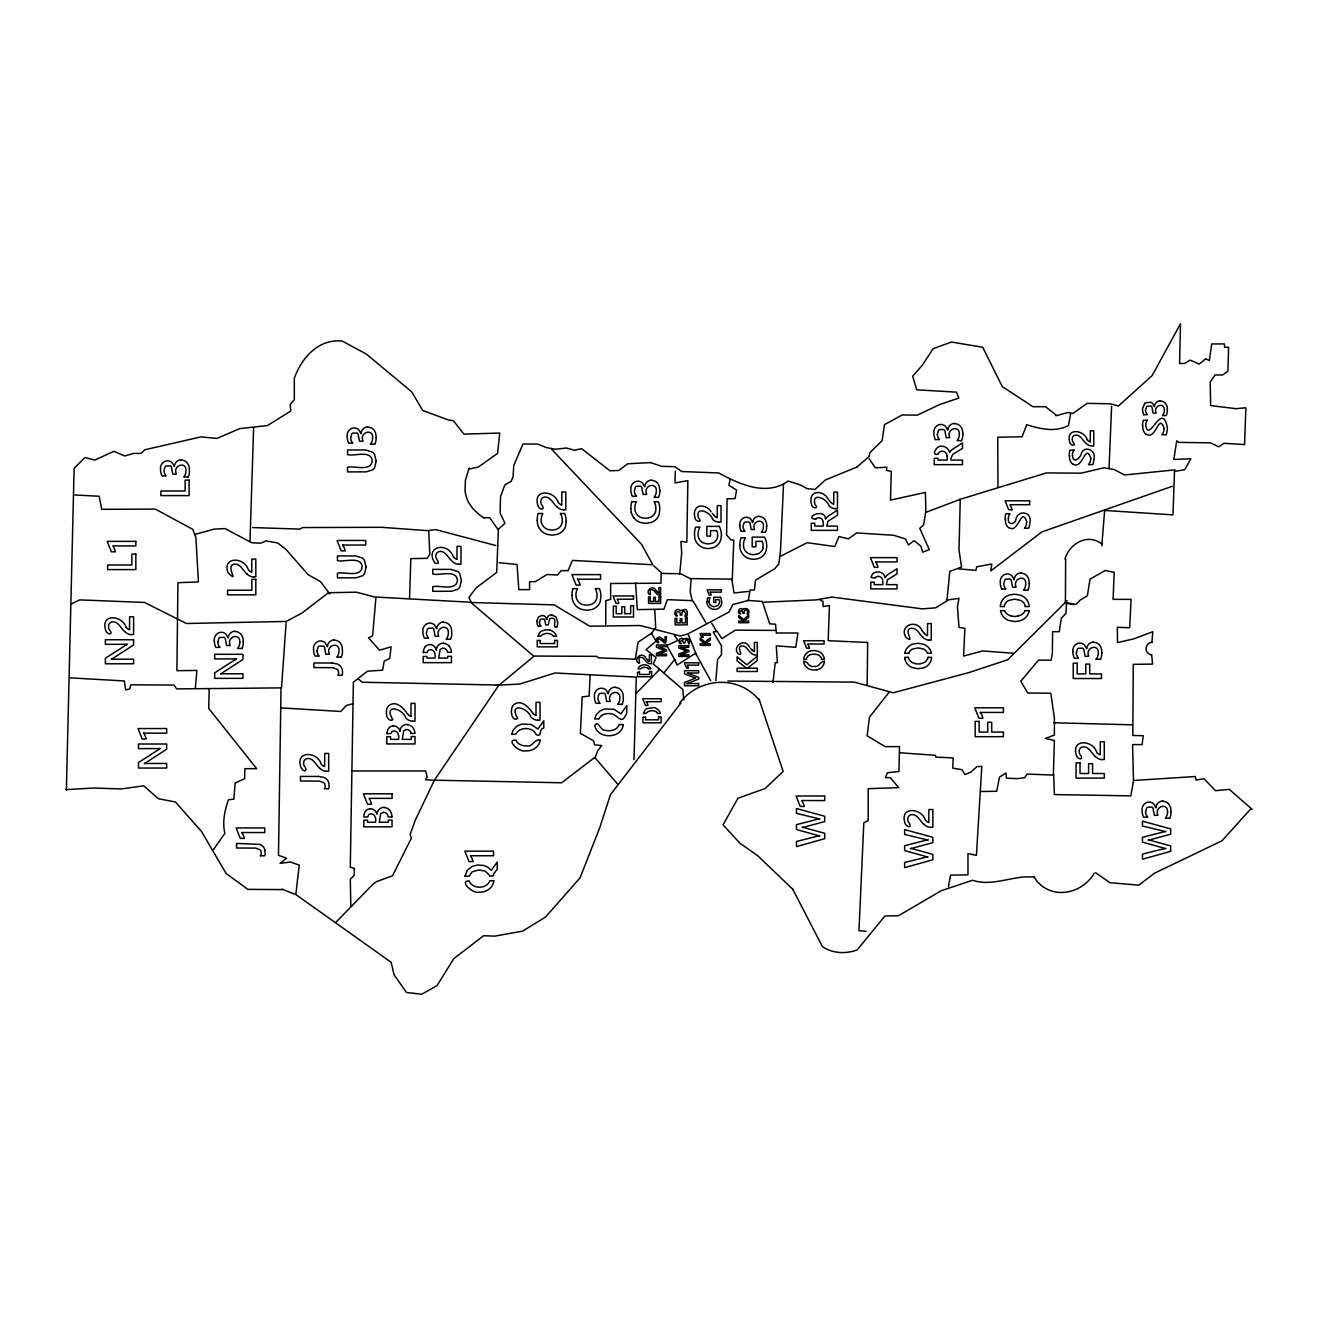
<?xml version="1.0" encoding="UTF-8"?>
<svg xmlns="http://www.w3.org/2000/svg" width="1318" height="1318" viewBox="0 0 1318 1318"><rect width="100%" height="100%" fill="white"/><g stroke="black" fill="none" stroke-linecap="round" stroke-linejoin="round"><path stroke-width="1.5" d="M1065.636 558.997L1065.405 602.458L1076.048 604.451L1080.266 600.019L1087.366 595.802L1090.019 579.179L1105.094 570.529L1114.188 572.309L1113.084 599.361L1131.042 599.361L1129.707 627.73L1117.302 627.302L1117.516 642.591L1133.925 638.818L1152.772 631.734L1151.883 642.591M867.162 685.311L867.672 642.476L828.165 640.68L829.45 605.539L823.042 606.56L823.042 601.436L819.961 599.888M71.732 603.743L79.69 599.888L144.585 602.458L186.398 623.496L286.171 621.437L302.069 612.969L328.495 592.705L356.453 592.194L375.943 597.334L372.615 635.803L368.513 637.863L379.535 650.169L391.084 646.825L389.798 658.374L384.164 661.191L382.615 670.17L367.491 671.208L353.372 682.23L350.291 867.178L354.41 868.447L354.147 875.383L350.291 879.221L350.819 905.911M214.274 640.63C213.565 635.161 219.463 630.136 224.587 633.151A6.013 6.013 0 0 1 225.971 634.139L228.195 637.994A7.051 7.051 0 0 1 234.884 631.174M313.503 649.313C312.778 643.843 318.692 638.818 323.816 641.833A6.013 6.013 0 0 1 325.2 642.822L327.424 646.677A7.051 7.051 0 0 1 334.113 639.856M739.777 524.992C739.184 520.165 744.126 515.503 748.871 517.826A5.634 5.634 0 0 1 750.634 518.979L752.71 522.554A6.541 6.541 0 0 1 758.921 516.211M1072.819 651.454C1072.094 645.985 1077.992 640.96 1083.116 643.975A6.013 6.013 0 0 1 1084.516 644.963L1086.74 648.818A7.051 7.051 0 0 1 1093.429 641.998M566.246 521.467L565.504 526.376A12.126 12.126 0 0 1 562.391 531.335A12.834 12.834 0 0 1 557.267 534.334L553.016 535.026A20.66 20.66 0 0 1 550.594 534.976L546.838 534.235A13.691 13.691 0 0 1 541.336 530.874A14.811 14.811 0 0 1 540.364 529.787A13.888 13.888 0 0 1 537.579 524.086L537.184 520.313M675.294 471.383L675.03 482.932L687.864 480.625L686.826 542.176L680.928 541.401L681.703 552.95L679.66 574.236M66.378 790.157L74.121 468.351L84.945 457.511L94.748 460.097L113.826 451.333L124.65 455.962L133.942 453.392L141.158 453.392L144.766 449.784L200.979 436.884L216.976 438.433L239.662 428.63L267.521 425.549L290.718 411.101L290.207 404.395L294.326 399.749L294.326 378.101M661.191 573.478L660.928 583.215L610.646 583.479L610.646 599.377L605.786 600.662L605.786 624.518M209.216 689.149L208.705 708.392L256.68 768.674L244.868 768.674L244.621 778.674L235.131 783.04L233.846 799.202L228.459 799.713C224.735 810.356 222.165 822.168 224.867 833.306L213.582 849.467M217.832 642.064L218.887 638.225A3.213 3.213 0 0 1 219.826 637.451L224.044 637.368A3.559 3.559 0 0 1 225.164 638.192L226.614 645.523L230.172 645.523C226.218 636.495 240.469 632.343 239.777 642.261M317.061 650.73L318.116 646.907A3.213 3.213 0 0 1 319.055 646.133L323.272 646.034A3.559 3.559 0 0 1 324.393 646.874L325.843 654.206L329.385 654.206C325.447 645.177 339.698 641.026 339.006 650.944A9.803 9.803 0 0 1 336.798 657.138L341.065 657.138M350.687 437.708L351.741 433.886A3.213 3.213 0 0 1 352.68 433.095L356.898 433.012A3.559 3.559 0 0 1 358.035 433.853L359.468 441.184L363.027 441.184C359.073 432.139 373.323 427.988 372.648 437.922A9.803 9.803 0 0 1 370.44 444.1M539.49 622.426L540.248 619.691A2.306 2.306 0 0 1 540.924 619.13L543.939 619.065A2.537 2.537 0 0 1 544.729 619.674L545.767 624.897L548.304 624.897L549.655 618.916A2.702 2.702 0 0 1 550.594 618.356C559.079 616.412 551.336 629.345 556.641 626.989M633.991 759.695L636.297 677.106L554.993 673.004L519.852 684.026L496.243 685.311M937.395 434.215L938.449 430.393A3.213 3.213 0 0 1 939.388 429.619L943.606 429.52A3.559 3.559 0 0 1 944.742 430.36L946.176 437.691L949.734 437.691C945.78 428.663 960.031 424.511 959.356 434.429M1076.361 652.888L1077.416 649.049A3.213 3.213 0 0 1 1078.355 648.275L1082.572 648.192A3.559 3.559 0 0 1 1083.693 649.016L1085.142 656.348L1088.701 656.348C1084.747 647.319 1098.998 643.168 1098.322 653.085A9.803 9.803 0 0 1 1096.098 659.28M1145.573 410.112L1146.479 406.834A2.768 2.768 0 0 1 1147.286 406.175L1150.894 406.092A3.048 3.048 0 0 1 1151.866 406.801L1153.102 413.094L1156.15 413.094C1152.756 405.351 1164.98 401.792 1164.387 410.293A8.402 8.402 0 0 1 1162.492 415.598L1166.15 415.598A11.846 11.846 0 0 0 1167.287 409.437M1145.589 811.839L1146.644 808.016A3.213 3.213 0 0 1 1147.583 807.242L1151.8 807.143A3.559 3.559 0 0 1 1152.92 807.983L1154.37 815.315L1157.929 815.315C1153.975 806.286 1168.226 802.135 1167.55 812.053M250.008 540.891L253.6 427.773M409.552 598.603L410.837 558.601L427.246 558.338L429.816 554.235L428.795 531.665M498.385 529.457L496.705 572.407L476.062 587.976L468.961 597.449L471.663 603.199L533.905 656.298L498.731 685.393L434.462 780.108L415.186 820.356L410.112 834.558L411.463 837.951L392.517 875.827L376.618 881.577L372.895 884.279L336.024 922.172M732.231 580.134L733.78 540.133L730.946 539.869L726.597 534.993L727.108 498.83L735.065 498.566L736.597 490.115L728.903 485.238L730.188 479.34M1109.048 468.565L1111.601 406.224M783.535 483.788L780.503 551.105L778.806 563.956L774.753 568.701L755.461 580.2L754.456 590.003L750.057 590.003L748.36 600.481L732.808 604.55L729.085 611.997L687.815 633.974L680.368 636.001L640.12 625.523L589.723 626.198L554.203 604.88L471.333 602.524M536.97 621.075L538.304 617.104L541.747 615.49A6.705 6.705 0 0 1 542.686 615.555L543.955 615.885A4.349 4.349 0 0 1 545.603 617.071L546.904 619.526A5.025 5.025 0 0 1 551.682 614.649M590.135 675.047L589.113 696.085L582.177 696.86L580.381 733.269L593.726 740.963L594.5 744.818L601.667 745.593L597.565 750.98L595.011 758.163M281.541 687.436L286.121 622.887M691.192 578.602L690.171 591.683L692.214 600.662L667.336 599.641L664.008 609.13L637.335 609.641L635.54 582.968M1101.782 545.916L1104.649 510.445L1172.954 514.877L1174.503 471.432L1184.701 469.653L1190.912 458.779L1173.827 459.455L1176.71 440.822L1178.704 442.387L1210.418 442.832L1218.837 446.818L1223.944 443.26L1244.554 444.594L1245.889 407.789L1235.922 408.679L1210.632 405.582L1210.188 382.072L1215.081 374.971L1222.61 374.971L1227.931 371.215L1228.59 347.26L1224.603 347.26L1224.389 343.932L1211.753 343.932L1209.314 360.572L1205.756 358.793L1199.116 364.114L1190.236 360.127L1184.47 363.455L1179.594 363.455L1180.483 323.767L1152.097 375.646L1118.405 406.01L1110.415 403.802L1087.136 403.357L1072.737 413.555L1068.288 412.452L1055.883 415.78M715.822 680.698L717.618 659.395L721.457 654.782L721.457 645.804L713.252 631.948L716.597 631.437L711.72 623.233M195.361 688.128L196.909 670.434L176.909 670.681L177.93 582.704L198.441 581.93L195.888 537.563L192.807 529.358L155.359 509.094L101.75 509.341L99.18 496.26L74.813 494.975M772.991 682.51L775.198 662.707L777.389 662.707L776.286 645.836L795.726 647.303L797.934 633.002L776.286 633.002L775.561 624.205L769.696 623.826L762.364 601.469L747.322 600.365M295.924 893.588L299.252 865.119L290.537 862.038L280.009 863.323L286.681 858.199L278.477 855.366L281.047 687.881L176.645 688.902L174.075 685.047L130.729 684.8L129.708 688.902L125.605 689.924L124.32 680.945L70.2 677.864M1133.414 781.245L1130.844 795.858L1054.4 794.573L1053.642 774.309M948.466 886.668L950.525 875.119L967.972 874.872L967.972 853.57L976.424 855.366L981.811 766.368L976.935 766.615L971.036 772.002L964.891 774.572L962.058 769.696L952.832 768.163L953.095 757.899L935.895 757.125L935.385 755.329L899.996 752.776M1070.562 413.918L1068.519 425.467C1055.29 432.502 1040.182 429.009 1026.706 424.693L1022.093 436.752L997.726 437.263L997.973 486.77M762.825 548.354L763.073 546.542A10.231 10.231 0 0 0 762.101 541.369M1093.479 462.651L1094.072 458.68A10.28 10.28 0 0 0 1094.088 458.186C1095.851 450.723 1085.587 445.27 1081.666 452.585C1080.48 458.367 1073.083 464.546 1072.407 455.385M469.175 467.956L465.402 480.312L465.04 490.757A32.456 32.456 0 0 0 468.944 503.031L473.195 509.061L479.818 515.124A41.517 41.517 0 0 0 484.003 517.842L484.349 518.04M515.915 734.027L511.615 734.357L513.163 730.073L516.854 726.152L521.862 724.06L531.236 724.472L537.892 729.035L543.807 720.765L543.807 727.948C537.76 729.546 543.032 737.388 536.096 734.653A7.694 7.694 0 0 0 535.767 733.764C532.159 726.844 519.803 726.844 516.079 733.632M599.047 718.508C601.469 713.499 608.092 712.939 612.919 714.043C619.526 717.519 622.047 724.752 626.775 712.807L626.775 705.624L620.86 713.895L614.204 709.348L604.83 708.936L599.822 711.012L596.131 714.933L594.649 718.87L598.866 718.953M1064.96 558.997C1069.458 543.329 1088.322 532.637 1102.21 544.367M294.622 377.31C302.234 357.079 318.956 338.561 342.318 341.098L366.388 354.114L411.71 391.841L422.765 410.491L448.565 420.03L453.343 420.689L463.969 434.133L499.736 433.045L497.578 453.425L478.269 467.083L468.944 469.043M680.945 702.906L610.448 794.688L599.805 827.506L580.068 877.837L545.487 917.081L521.977 931.496M888.711 692.741L869.468 717.107L867.162 735.839L885.119 746.614L899.486 746.614L898.958 771.491L887.426 772.776L885.366 777.653L890.243 777.653L898.711 787.653L868.183 788.675L868.183 820.488L863.817 822.794L858.957 930.788L866.14 931.299M664.256 672.477L674.783 659.395L677.09 665.046L695.558 653.25L710.682 680.698M1094.237 873.175C1081.287 895.581 1048.222 900.655 1033.922 876.734M651.125 633.727L655.721 627.846L654.766 609.888M1250.996 808.659L1221.951 840.818L1154.552 873.175L1138.801 885.152L1109.97 882.714L1095.571 872.73M636.05 693.515L659.643 669.412L682.724 689.413L683.762 699.924M1067.086 600.728L1007.677 659.774L968.812 672.608L893.275 692.774L854.394 682.131L727.882 681.044M679.627 703.12C698.968 677.254 738.854 674.569 759.432 700.468M857.343 466.687L869.023 456.621L869.913 452.667L882.121 440.64L884.46 424.66L902.237 414.956L917.328 415.137L939.24 404.725L958.812 398.085L956.473 392.154L916.784 389.815L912.666 376.174L922.353 365.218L933.128 348.693L951.448 342.037L982.701 347.26L1002.273 386.586L1032.983 406.702L1045.553 406.702L1055.982 414.956M744.077 620.86L748.756 617.285L748.756 615.111L743.517 619.378L738.673 615.407L738.673 617.417L743.072 620.811M705.575 643.563L710.27 639.971L710.27 637.797L705.031 642.064L700.188 638.093L700.188 640.103L704.586 643.497M747.85 667.798L757.257 660.615L757.257 656.249L746.779 664.799L737.108 656.858L737.108 660.862L745.889 667.666A4.761 4.761 0 0 0 746.581 668.144L737.108 668.193L737.108 671.488L757.257 671.488L757.257 668.193L747.339 668.144M780.964 556.031L807.143 542.686L834.838 546.542L838.94 536.541L848.43 538.848L856.634 532.95L893.571 535.256L905.384 538.848L908.448 544.993L914.099 540.644L920.771 546.031L922.814 552.176L929.239 549.622L919.75 528.32L923.589 524.992L925.648 512.422L960.262 499.341L958.993 549.87L961.547 567.053L949.751 571.419L946.934 600.926L935.648 607.845L922.303 608.867L832.02 597.07L816.106 599.888L764.045 602.194M1152.327 641.932C1144.65 643.448 1143.563 652.756 1151.438 655.013M857.343 466.869L825.381 479.966L814.952 489.489L807.061 488.599L800.059 484.826L788.197 481.054C766.368 496.688 739.266 484.167 718.705 472.964L681.703 471.531L674.882 466.687L661.768 466.325L650.449 462.552M1172.394 486.26L1041.846 531.912L990.79 570.908L991.828 563.989L976.687 566.806L975.913 570.397L958.466 568.849M959.24 499.604L1046.459 472.915L1081.09 473.178L1103.907 467.791L1114.171 469.587L1124.682 474.974L1174.964 469.851M352.614 703.779L346.189 705.575L340.802 711.473L281.047 707.881M194.603 534.482L214.356 529.095L225.131 528.584L251.54 542.686L260.783 543.197L265.906 540.891L277.703 542.95L285.924 549.359L308.231 574.747L320.538 581.683L329.78 593.99M817.308 819.318L796.484 824.673L796.484 829.5L817.144 835.283A16.706 16.706 0 0 0 819.862 835.859L819.862 835.941A15.108 15.108 0 0 0 817.144 836.32L796.484 841.444L796.484 846.584L824.706 838.693L824.706 833.273L804.936 827.885A13.477 13.477 0 0 0 802.217 827.424L802.217 827.342A13.674 13.674 0 0 0 804.969 826.93L824.706 821.559L824.706 816.254L796.484 808.527L796.484 813.371L817.226 818.379A16.541 16.541 0 0 0 819.829 818.857L819.829 818.906A16.689 16.689 0 0 0 817.308 819.318M680.516 654.848L680.665 654.815A5.947 5.947 0 0 0 681.357 654.618L688.836 651.636L688.836 650.482L681.307 647.5A5.239 5.239 0 0 0 680.731 647.336L688.836 647.303L688.836 645.672L678.754 645.672L678.754 647.912L685.442 650.581M658.044 654.206L658.357 654.14A5.947 5.947 0 0 0 659.049 653.942L666.529 650.96L666.529 649.807L658.984 646.825A5.239 5.239 0 0 0 658.407 646.66L666.529 646.627L666.529 644.996L656.446 644.996L656.446 647.237L663.135 649.906M1018.089 616.116L1015.964 616.412A18.188 18.188 0 0 1 1014.217 616.445L1010.988 615.984M816.913 669.742L814.821 669.989A16.178 16.178 0 0 1 813.074 669.956L810.389 669.478A9.407 9.407 0 0 1 803.634 661.405M521.763 931.266L494.711 936.142L483.624 935.714L453.689 958.763L437.065 985.6L421.76 994.233L406.455 992.47L394.049 974.727L391.166 962.305L296.039 894.691L282.068 889.139M920.755 663.745L919.239 663.926A16.673 16.673 0 0 1 917.097 663.926L915.087 663.646M442.584 648.456L441.201 648.818A3.443 3.443 0 0 0 440.113 649.626L438.713 658.061L447.692 658.061L447.692 656.364L451.464 656.331L451.464 662.657L423.243 662.657L423.243 656.479L426.999 656.463L426.999 658.061L434.94 658.061C436.044 654.387 433.902 648.143 429.091 649.972A2.817 2.817 0 0 0 428.004 650.779L427.23 652.459L423.276 652.492M406.158 729.744L404.758 730.106A3.443 3.443 0 0 0 403.67 730.913L402.27 739.349L411.265 739.349L411.265 736.597L415.022 736.581L415.022 743.945L386.8 743.945L386.8 736.746L390.556 736.729L390.556 739.349L398.514 739.349C399.601 735.691 397.476 729.447 392.698 731.243A2.817 2.817 0 0 0 391.611 732.017L390.82 733.615L386.849 733.632M383.176 812.646L381.775 813.008A3.443 3.443 0 0 0 380.688 813.799L379.287 822.234L388.283 822.234L388.283 820.142L392.039 820.125L392.039 826.831L363.817 826.831L363.817 820.224L367.574 820.208L367.574 822.234L375.515 822.234C376.668 818.527 374.394 812.234 369.6 814.178A2.801 2.801 0 0 0 368.661 814.854L367.722 816.995L363.834 816.995A10.28 10.28 0 0 1 365.91 810.586M946.423 600.151L958.993 598.356L957.445 606.56L958.993 627.335L964.891 628.356L963.606 656.067L982.585 650.944L1013.114 653.25M748.393 591.42L734.027 592.968L731.721 579.113L690.171 578.602L680.681 573.725L662.213 573.478L653.744 565.784M650.631 462.552L627.648 463.804L618.85 470.46L610.036 470.806L581.666 448.73L574.302 450.163L566.229 448.005L555.636 449.257L546.64 447.642L537.497 444.051L522.949 444.051L513.789 465.419L513.064 476.556L511.269 481.235L504.81 485.008L500.494 496.672L500.132 513.196L504.975 523.262L497.973 529.539L489.719 517.694L483.97 517.694M65.9 789.597L93.611 788.049L121.322 788.922L143.728 785.825L158.358 798.692L175.426 802.003L201.374 831.279L226.202 873.62L247.932 889.37L282.744 889.584M658.489 654.206L666.529 654.173L666.529 655.738L656.446 655.738L656.446 653.366L663.761 650.532A6.409 6.409 0 0 1 664.305 650.351L663.415 650.021M680.813 654.881L688.836 654.848L688.836 656.413L678.754 656.413L678.754 654.041L686.068 651.207A6.409 6.409 0 0 1 686.629 651.026L685.657 650.664M429.652 644.683L429.306 644.683A5.536 5.536 0 0 0 425.467 646.512M393.209 725.971L392.863 725.971A5.536 5.536 0 0 0 389.041 727.8A9.934 9.934 0 0 0 386.948 733.632M370.226 808.857L369.88 808.857A5.536 5.536 0 0 0 366.042 810.685M740.914 608.537C737.965 608.339 737.47 614.55 740.551 613.924A3.015 3.015 0 0 1 739.777 612.129A3.559 3.559 0 0 1 739.81 611.585L741.853 610.267L742.924 613.249L744.192 613.249C743.484 611.453 745.411 608.718 747.108 610.415C748.822 611.832 745.527 615.457 748.492 614.056C751.079 608.208 744.06 607.417 743.105 609.674A2.224 2.224 0 0 0 741.82 608.669L741.391 608.57M681.587 638.34C678.638 638.126 678.127 644.354 681.208 643.711A3.015 3.015 0 0 1 680.434 641.932A3.559 3.559 0 0 1 680.483 641.372L682.526 640.054L683.597 643.036L684.866 643.036C687.403 633.052 688.144 645.968 689.215 643.728C691.604 637.204 684.388 637.961 683.647 639.296A2.224 2.224 0 0 0 682.493 638.456L682.065 638.373M1034.597 877.178C1013.295 874.707 993.673 887.179 972.519 880.276L941.25 890.704L898.464 915.746L884.938 915.977L857.211 949.899C845.942 954.1 832.465 953.573 822.416 946.571L792.695 889.139M642.986 717.173L645.54 717.14M658.555 716.91L661.109 716.86L661.125 722.791L642.986 722.791L642.986 717.536M981.3 791.508L996.688 791.245L999.522 777.142L1005.931 773.04L1006.441 778.164L1017.727 778.674L1024.646 777.653L1027.216 774.061L1053.379 775.083L1054.4 740.452L1045.438 738.409L1054.4 735.065L1054.4 718.145L1050.808 693.268L1027.727 693.004L1020.807 681.208L1038.502 660.17L1051.072 660.17L1052.357 654.008L1052.604 631.701L1059.277 631.701L1061.336 618.109L1065.949 613.48L1066.46 603.479L1073.906 604.517M648.407 668.869L650.845 668.836A7.035 7.035 0 0 0 649.626 667.007A6.903 6.903 0 0 0 644.782 664.849A10.626 10.626 0 0 0 643.184 664.898L640.696 665.623A5.223 5.223 0 0 0 638.917 667.172L638.011 668.984L640.449 668.951A3.839 3.839 0 0 1 642.311 667.666L643.761 667.369A5.816 5.816 0 0 1 648.374 668.572M447.56 652.361L451.415 652.344A11.038 11.038 0 0 0 448.993 645.886M411.101 733.5L414.972 733.467A10.956 10.956 0 0 0 412.55 727.19L411.875 726.613A7.068 7.068 0 0 0 407.756 724.752L407.328 724.719M540.1 640.383L537.266 640.4L537.25 646.858L557.415 646.858L557.399 640.317L554.565 640.334L554.581 643.563L540.1 643.563L540.1 640.762M392.023 816.913L388.2 816.929A4.975 4.975 0 0 0 383.159 812.217M1143.909 414.692L1147.385 414.692A7.249 7.249 0 0 1 1145.49 410.112M1147.368 420.261L1143.381 420.261L1142.805 422.172A21.22 21.22 0 0 0 1142.541 425.813M935.467 439.569L939.503 439.569A8.452 8.452 0 0 1 937.312 434.232M961.399 440.624L957.132 440.624A9.803 9.803 0 0 0 959.389 434.429M1090.25 441.678L1090.332 430.755L1093.742 430.755L1093.742 445.978L1091.831 445.978A8.847 8.847 0 0 1 1086.081 443.375C1082.276 440.097 1079.607 433.144 1074.022 435.566C1071.962 436.719 1071.781 439.85 1072.951 442.107C1077.481 446.67 1069.409 445.929 1069.491 441.168C1066.229 427.427 1084.269 429.882 1087.284 439.85M348.759 443.062L352.796 443.062A8.452 8.452 0 0 1 350.604 437.708M370.424 444.1L374.691 444.1M1074.022 450.113L1070.051 450.113L1069.458 452.025A21.22 21.22 0 0 0 1069.211 455.666M938.268 454.232C930.228 456.242 936.867 444.776 941.859 446.258C945.632 446.028 948.779 449.109 949.619 452.502A7.496 7.496 0 0 1 950.64 451.086L951.58 450.146A12.949 12.949 0 0 1 952.815 449.125L962.486 442.914L962.486 448.4L952.766 454.38L950.986 458.17L950.986 460.064L962.486 460.064L962.486 464.661L934.264 464.661L934.264 458.285L938.021 458.285L938.021 460.064L947.23 460.064L947.23 456.226M188.013 476.984L183.746 476.984A9.803 9.803 0 0 0 186.003 470.806C186.596 460.888 172.427 465.023 176.348 474.068L172.79 474.068L171.34 466.737A3.559 3.559 0 0 0 170.22 465.897L166.002 465.995A3.213 3.213 0 0 0 165.063 466.77L164.009 470.592A8.452 8.452 0 0 0 166.167 475.913L162.065 475.946A13.905 13.905 0 0 1 160.516 469.175C159.659 463.705 165.689 458.664 170.763 461.679A6.013 6.013 0 0 1 172.147 462.684L174.388 466.539A7.051 7.051 0 0 1 181.077 459.702M658.357 497.347L654.09 497.347A9.803 9.803 0 0 0 656.348 491.153C656.941 481.235 642.772 485.386 646.693 494.415L643.135 494.415L641.685 487.083A3.559 3.559 0 0 0 640.564 486.243L636.347 486.342A3.213 3.213 0 0 0 635.408 487.116L634.353 490.939A8.452 8.452 0 0 0 636.512 496.26L632.409 496.293A13.905 13.905 0 0 1 630.861 489.522C630.004 484.052 636.034 479.027 641.108 482.042A6.013 6.013 0 0 1 642.492 483.031L644.733 486.886A7.051 7.051 0 0 1 651.421 480.065M631.932 501.73L636.446 501.73A12.488 12.488 0 0 0 634.848 509.127L634.963 510.181A9.638 9.638 0 0 0 641.668 517.727L644.42 518.205A16.244 16.244 0 0 0 646.199 518.238L648.868 517.875A9.078 9.078 0 0 0 655.705 511.203L655.886 508.633A12.752 12.752 0 0 0 654.074 501.697L658.242 501.73M833.684 503.954L833.783 492.125L837.474 492.125L837.474 508.616L835.398 508.616M561.748 504.728L561.847 491.976L565.817 491.976L565.817 509.736L563.61 509.736M1012.092 509.736L1008.682 509.736L1005.107 500.774L1029.655 500.774L1029.655 504.712L1009.868 504.712A15.454 15.454 0 0 1 1012.043 509.736M538.304 513.509L542.835 513.509A12.488 12.488 0 0 0 541.22 520.89L541.336 521.961M560.397 513.509L564.631 513.509A18.139 18.139 0 0 1 566.13 521.45M717.223 517.447L717.321 505.618L721.012 505.618L721.012 522.109L718.936 522.109M815.71 519.226C802.662 518.023 825.15 507.199 825.529 519.078A6.952 6.952 0 0 1 826.468 517.76L827.342 516.87A12.027 12.027 0 0 1 828.495 515.931L837.474 510.165L837.474 515.256L828.066 521.17L826.798 526.096L837.474 526.096L837.474 530.363L811.262 530.363L811.262 523.279L814.755 523.279L814.755 526.096L823.289 526.096L823.289 522.521A4.531 4.531 0 0 0 815.694 518.962M719.233 526.376L706.827 526.376L706.827 536.096L710.517 536.096L710.517 530.66L716.663 530.66A10.231 10.231 0 0 1 717.635 535.8L717.453 537.629A7.957 7.957 0 0 1 712.033 543.247L709.117 543.823A15.997 15.997 0 0 1 707.469 543.84L705.921 543.691A9.259 9.259 0 0 1 698.095 535.866L698.095 534.334A13.246 13.246 0 0 1 699.957 527.118L695.657 527.167A19.786 19.786 0 0 0 694.504 534.531L694.784 538.123A13.378 13.378 0 0 0 698.787 545.059A12.883 12.883 0 0 0 704.669 548.14L707.502 548.502A18.436 18.436 0 0 0 709.694 548.453L712.989 547.827A11.944 11.944 0 0 0 720.897 539.556L721.391 535.503A19.441 19.441 0 0 0 719.282 526.36M741.276 531.302L745.032 531.302A7.842 7.842 0 0 1 742.99 526.327L744.06 522.768A2.998 2.998 0 0 1 744.934 522.043L748.838 521.961A3.311 3.311 0 0 1 749.893 522.735L751.227 529.539L754.539 529.539C750.865 521.154 764.094 517.299 763.468 526.525A9.111 9.111 0 0 1 761.409 532.274L765.363 532.258M745.411 537.892L741.029 537.892A19.786 19.786 0 0 0 739.876 545.257M762.035 541.385L755.889 541.385L755.889 546.822L752.199 546.822L752.199 537.118L764.588 537.118A19.441 19.441 0 0 1 766.73 546.229L766.252 550.281A11.944 11.944 0 0 1 758.377 558.585L755.066 559.194A18.436 18.436 0 0 1 752.875 559.227L750.041 558.865A12.883 12.883 0 0 1 744.159 555.784A13.378 13.378 0 0 1 740.139 548.865L739.777 545.257M342.614 545.042L365.696 545.042L365.696 540.446L337.046 540.446L341.23 550.891L345.201 550.891A18.024 18.024 0 0 0 342.696 544.993M456.918 559.112L457.016 546.36L460.987 546.36L460.987 564.137L458.779 564.137M875.58 561.913L897.014 561.913L897.014 557.646L870.424 557.646L874.295 567.35L877.986 567.35A16.739 16.739 0 0 0 875.663 561.863M251.738 571.831L251.837 559.079L255.807 559.079L255.807 576.839L253.6 576.839M577.498 579.212L600.58 579.212L600.58 574.615L571.946 574.615L576.114 585.077L580.101 585.077A18.024 18.024 0 0 0 577.581 579.162M573.066 588.619L577.581 588.619A12.488 12.488 0 0 0 575.982 596.016L576.098 597.087A9.638 9.638 0 0 0 582.82 604.616L585.554 605.094A16.244 16.244 0 0 0 587.334 605.127L590.019 604.764A9.078 9.078 0 0 0 596.856 598.092L597.021 595.538A12.752 12.752 0 0 0 595.225 588.586L599.377 588.619A18.139 18.139 0 0 1 600.876 596.576L600.267 601.502A12.126 12.126 0 0 1 597.136 606.445A12.834 12.834 0 0 1 592.029 609.443L587.779 610.152A20.66 20.66 0 0 1 585.357 610.102L581.584 609.361A13.691 13.691 0 0 1 576.098 605.983A14.811 14.811 0 0 1 575.126 604.913A13.888 13.888 0 0 1 572.341 599.212L571.946 595.439M1001.861 589.064L1005.898 589.064A8.452 8.452 0 0 1 1003.706 583.709L1004.843 579.887A3.213 3.213 0 0 1 1005.782 579.096L1010 579.014A3.559 3.559 0 0 1 1011.137 579.854L1012.57 587.169L1016.129 587.169C1012.175 578.141 1026.425 573.989 1025.75 583.923A9.803 9.803 0 0 1 1023.542 590.102L1027.793 590.102M658.901 593.034L658.951 587.581L660.648 587.581L660.648 595.192L659.692 595.192M720.452 597.268L713.779 597.268L713.779 602.491L715.773 602.491L715.773 599.575L719.068 599.575A5.519 5.519 0 0 1 719.612 602.079L718.244 605.44L714.422 606.675A5.288 5.288 0 0 1 708.853 601.552M1004.283 606.56L1000.263 606.56L1000.494 604.649A12.554 12.554 0 0 1 1009.341 595.011L1013.641 594.303A23.296 23.296 0 0 1 1016.096 594.336L1021.252 595.472M1025.239 606.56L1029.243 606.56L1028.847 604.056A12.537 12.537 0 0 0 1021.252 595.472M1004.678 610.613L1000.494 610.613A12.785 12.785 0 0 0 1008.319 620.35L1013.443 621.404A22.653 22.653 0 0 0 1015.881 621.453L1020.181 620.762A12.702 12.702 0 0 0 1029.193 610.629M1024.926 610.613L1029.094 610.613M743.418 621.091L738.673 621.091L738.673 622.722L748.756 622.722L748.756 621.091L743.797 621.091M129.526 629.493L129.625 616.742L133.596 616.742L133.596 634.502L131.388 634.502M927.46 635.424L927.559 623.579L931.249 623.579L931.249 640.087L929.19 640.087M702.955 637.269L701.538 637.269L700.039 633.546L710.27 633.546L710.27 635.177L702.033 635.177A6.442 6.442 0 0 1 702.939 637.269M450.377 639.246L446.11 639.246A9.803 9.803 0 0 0 448.367 633.052C448.96 623.134 434.792 627.286 438.713 636.314L435.154 636.314L433.704 628.983A3.559 3.559 0 0 0 432.584 628.142L428.366 628.241A3.213 3.213 0 0 0 427.427 629.015L426.373 632.838A8.452 8.452 0 0 0 428.515 638.159L424.429 638.192A13.905 13.905 0 0 1 422.88 631.421C422.007 625.951 428.053 620.926 433.128 623.941A6.013 6.013 0 0 1 434.512 624.93L436.736 628.785A7.051 7.051 0 0 1 443.441 621.948M704.932 643.777L700.188 643.777L700.188 645.408L710.27 645.408L710.27 643.777L705.311 643.777M809.466 648.192L806.632 648.192L803.634 640.729L824.096 640.729L824.096 644.008L807.621 644.008A12.867 12.867 0 0 1 809.433 648.192M241.837 648.456L237.569 648.456A9.803 9.803 0 0 0 239.81 642.261M436.307 649.906L436.39 649.906A7.167 7.167 0 0 0 429.668 644.436M754.357 651.471L754.423 642.36L757.257 642.36L757.257 655.062L755.675 655.062A7.364 7.364 0 0 1 750.881 652.888C747.701 650.235 746.054 645.293 741.869 646.018C735.378 646.215 744.67 656.891 738.36 653.926C731.539 647.352 744.324 636.759 749.629 647.138M904.84 653.267L908.728 653.267M908.448 657.336L904.725 657.336L904.988 659.082M927.856 657.336L931.595 657.336L931.447 658.506A11.516 11.516 0 0 1 928.004 665.244A12.241 12.241 0 0 1 923.16 667.962L919.173 668.605A21.039 21.039 0 0 1 916.916 668.572L912.781 667.748A11.862 11.862 0 0 1 904.906 659.099M806.534 659.362L803.667 659.362A9.275 9.275 0 0 1 811.097 650.746L813.206 650.598A16.64 16.64 0 0 1 814.969 650.614L818.165 651.24A9.292 9.292 0 0 1 824.409 659.362L821.493 659.362M1096.098 659.28L1100.365 659.28M649.329 661.224L649.379 654.848L651.372 654.848L651.372 663.745L650.252 663.745A5.157 5.157 0 0 1 646.907 662.213C644.749 660.318 643.382 656.974 640.729 657.385C636.314 656.99 642.228 665.804 637.896 662.559C633.546 659.214 641.915 650.581 646.084 658.259M803.7 661.389C807.637 660.746 808.84 667.748 814.046 666.414C819.252 667.765 820.455 660.763 824.36 661.389M646.298 701.687L661.125 701.687L661.125 698.738L642.706 698.738L645.408 705.443L647.962 705.443A11.582 11.582 0 0 0 646.347 701.654M621.915 704.372L617.648 704.372A9.803 9.803 0 0 0 619.905 698.194C620.514 688.26 606.329 692.411 610.25 701.44L606.692 701.44L605.259 694.125A3.559 3.559 0 0 0 604.122 693.284L599.904 693.367A3.213 3.213 0 0 0 598.965 694.141L597.911 697.98A8.452 8.452 0 0 0 600.069 703.285L595.983 703.334A13.905 13.905 0 0 1 594.434 696.547C593.561 691.093 599.591 686.052 604.682 689.067A6.013 6.013 0 0 1 606.066 690.055L608.29 693.927A7.051 7.051 0 0 1 614.979 687.09M980.328 712.428L1003.41 712.428L1003.41 707.815L974.76 707.815L978.945 718.277L982.915 718.277A18.024 18.024 0 0 0 980.411 712.363M535.965 715.114L536.064 702.362L540.034 702.362L540.034 720.139L537.81 720.139M410.952 716.135L411.051 703.384L415.022 703.384L415.022 721.16L412.798 721.16M399.865 731.193L399.947 731.193A7.167 7.167 0 0 0 393.225 725.724M143.596 733.137L166.678 733.137L166.678 728.541L138.028 728.541L142.212 738.986L146.183 738.986A18.024 18.024 0 0 0 143.678 733.088M1100.217 754.489L1100.316 741.721L1104.286 741.721L1104.286 759.497L1102.062 759.497M324.623 766.186L324.722 753.435L328.693 753.435L328.693 771.195L326.469 771.195M352.351 770.981L425.714 770.981L427.246 777.142L425.45 779.696L433.144 780.223M1169.593 818.231L1165.326 818.231A9.803 9.803 0 0 0 1167.583 812.053M928.795 822.267L928.893 809.516L932.864 809.516L932.864 827.292L930.64 827.292M241.705 832.548L264.786 832.548L264.786 827.951L236.136 827.951L240.321 838.396L244.291 838.396A18.024 18.024 0 0 0 241.787 832.498M260.387 855.761L264.753 855.761A10.033 10.033 0 0 0 265.149 852.565L264.934 850.126M470.427 855.761L493.509 855.761L493.509 851.164L464.859 851.164L469.043 861.61L473.014 861.61A18.024 18.024 0 0 0 470.51 855.712M534.729 656.067L596.543 656.331L598.603 657.863L635.276 659.148L638.093 642.212L651.438 633.233L656.051 641.191L646.051 649.659L656.051 657.6L653.234 664.025L659.643 669.412M774.819 630.416L735.312 630.152L721.967 638.62L716.597 630.679M435.714 780.223L561.666 782.777L594.747 757.389L617.582 784.062M498.039 685.047L362.351 682.23L358.512 679.149M551.698 614.896L556.048 616.923L557.712 622.244A9.869 9.869 0 0 1 556.756 627.038M1053.889 722.758L1131.618 724.818M252.562 527.562L300.026 529.095L302.596 527.562L381.33 527.299L427.51 530.643L435.714 529.605L495.733 545.52M376.207 597.07L469.834 602.194M443.754 643.431L444.199 643.464A7.068 7.068 0 0 1 448.318 645.309L448.927 645.952M384.329 807.604L384.774 807.637A7.068 7.068 0 0 1 388.892 809.483L389.502 810.125M499.077 562.704L517.035 564.499L518.831 589.64L529.589 589.64L529.589 581.683L535.24 581.683L547.036 574.5L557.563 575.01L561.139 570.645L568.074 570.645L572.44 560.397L652.723 564.747L641.685 544.482L551.913 449.586M549.82 630.136L547.662 629.839A15.141 15.141 0 0 0 545.306 629.922L541.632 631.058A7.414 7.414 0 0 0 539.49 632.887L537.826 636.281L541.319 635.919A5.19 5.19 0 0 1 543.065 634.32L546.097 633.464A12.439 12.439 0 0 1 547.596 633.414L549.952 633.793A6.31 6.31 0 0 1 552.654 635.375A6.079 6.079 0 0 1 553.329 636.232L556.575 636.215A9.852 9.852 0 0 0 549.853 630.02M694.24 677.683L695.591 678.21A8.979 8.979 0 0 0 694.817 678.441L684.569 682.411L684.569 685.739L698.688 685.739L698.688 683.548L687.436 683.581A13.872 13.872 0 0 0 686.81 683.614L687.255 683.482A8.32 8.32 0 0 0 688.227 683.218L698.688 679.034L698.688 677.436L688.144 673.267A7.348 7.348 0 0 0 687.337 673.02L698.688 672.987L698.688 670.681L684.569 670.681L684.569 673.844L693.927 677.567M1146.199 434.001C1155.985 441.299 1158.571 411.924 1164.206 428.498M1072.852 463.854C1082.638 471.152 1085.225 441.777 1090.859 458.351M1008.781 527.414C1018.567 534.713 1021.153 505.338 1026.788 521.912M1252.1 809.318L1229.266 789.367L1215.509 790.701L1203.993 778.724L1196.003 780.058L1195.344 776.516L1133.48 780.503L1132.59 744.588L1142.129 744.588L1143.233 735.708L1132.821 735.493L1133.266 664.321L1152.542 664.107L1151.668 654.568M1095.291 756.516C1091.057 752.891 1088.536 745.28 1081.913 747.059C1079.096 748.031 1078.717 751.441 1079.673 754.077C1085.274 760.453 1077.284 760.305 1076.196 754.621C1071.353 738.409 1093.116 740.073 1096.774 752.331A6.656 6.656 0 0 0 1100.102 754.769M922.897 637.319C918.844 633.859 917.295 627.895 911.364 628.307C902.155 628.966 916.191 644.733 905.993 637.484C898.579 625.473 916.982 618.587 921.859 630.449M925.351 820.125C921.727 807.967 900.062 806.105 904.741 822.284C905.927 828.149 913.786 828.215 908.184 821.641C907.278 818.956 907.805 815.628 910.722 814.771C917.295 813.338 919.635 820.686 923.869 824.31M556.822 506.755C552.769 503.278 549.936 495.387 543.346 497.331C540.742 498.303 540.298 501.367 541.138 504.086C546.789 510.741 538.782 510.61 537.662 504.613C533.147 488.484 554.73 490.494 558.305 502.57M246.812 573.857C242.66 570.332 240.37 563.181 234.027 564.219C224.604 565.653 240.453 584.912 227.932 572.556C222.165 556.245 244.555 556.871 248.295 569.673A6.656 6.656 0 0 0 251.639 572.111M319.582 768.114C315.974 765.165 312.877 756.927 306.435 758.707C303.964 759.316 302.992 762.875 303.931 765.33C309.252 771.92 302.646 772.71 300.768 766.796C295.183 750.486 317.457 751.342 321.18 764.028A6.656 6.656 0 0 0 324.508 766.466M126.083 627.335C122.492 615.391 101.091 613.15 105.407 629.263C106.05 634.963 114.831 635.82 109.081 629.312C107.895 626.725 108.521 622.771 111.338 622.014C117.862 620.383 120.548 628.06 124.6 631.52M793.37 889.815L757.883 855.893L739.711 843.026L723.071 824.854L737.932 798.247L765.198 788.477L783.156 771.409L759.003 698.902M1168.176 803.469L1168.473 803.799A9.77 9.77 0 0 1 1170.631 807.901M657.237 482.899L656.941 482.569A7.414 7.414 0 0 0 652.805 480.493L652.361 480.444A9.325 9.325 0 0 0 651.438 480.411M924.264 633.431L922.056 630.712M714.026 515.453L712.33 513.41M751.82 649.856L750.585 648.357M657.385 592.079L656.216 590.629M663.794 640.449L662.756 639.148M647.616 660.153L646.528 658.835M453.474 556.97C447.56 540.825 424.132 546.558 434.924 563.099C443.54 565.142 433.227 558.272 436.324 553.873C437.065 551.929 439.339 551.138 441.283 551.418C446.407 552.407 448.334 558.091 451.992 561.155A10.313 10.313 0 0 0 458.763 564.318M532.521 712.972C528.666 707.107 521.253 699.034 513.872 704.57C509.094 708.557 511.664 722.676 517.743 718.458C508.023 702.478 527.497 706.893 531.039 717.157A10.313 10.313 0 0 0 537.81 720.32M407.509 713.994C403.621 708.128 396.273 700.039 388.859 705.591C384.065 709.661 386.454 723.071 392.929 719.694C382.714 703.73 402.402 707.634 406.026 718.178A10.313 10.313 0 0 0 412.781 721.341M662.707 639.082L659.494 636.874L656.496 638.555L657.204 642.673L658.769 642.673L657.567 640.317L658.489 638.62L662.13 640.663M656.117 590.497C652.476 583.874 645.26 591.403 649.181 594.319C652.641 596.576 647.682 588.8 651.932 589.723C654.09 589.904 654.7 591.864 656.792 593.907A4.415 4.415 0 0 0 659.692 595.275M827.556 498.319C824.574 492.405 813.964 489.522 811.328 497.133C810.652 499.489 810.718 502.092 811.509 504.415C811.954 508.913 819.681 508.83 815.068 504.629C811.031 491.762 826.979 498.336 829.121 505.848A9.572 9.572 0 0 0 835.398 508.781M711.094 511.812C708.145 505.964 697.716 503.031 694.932 510.445C694.174 512.817 694.24 515.437 694.998 517.793C695.278 522.208 703.252 522.488 698.705 518.336C694.273 505.371 710.517 511.615 712.659 519.341A9.572 9.572 0 0 0 718.936 522.274M661.998 640.482L663.316 641.981A3.69 3.69 0 0 0 665.722 643.118L666.529 636.693L665.096 636.693L665.063 641.256A2.372 2.372 0 0 1 663.893 640.449M828.182 499.127L830.488 501.96A6.178 6.178 0 0 0 833.586 504.217M869.205 458.812L875.366 467.791L886.915 467.28L886.388 470.361L891.265 471.383L890.507 500.115L925.384 492.421L925.895 511.648M674.272 635.029L677.864 640.416L666.826 645.556L675.03 660.17M692.988 600.926L706.069 622.986M688.375 634.782L696.332 654.535M1170.648 807.885L1171.092 811.591M962.47 430.278L962.914 433.984M631.207 512.307L630.795 508.55M743.566 546.575L743.467 545.059A13.246 13.246 0 0 1 745.329 537.843M1167.435 409.42L1167.237 407.575A8.616 8.616 0 0 0 1165.227 403.193A6.475 6.475 0 0 0 1160.993 401.1A7.99 7.99 0 0 0 1160.202 401.084M766.763 525.569L766.466 523.114A9.144 9.144 0 0 0 764.358 518.831A7.018 7.018 0 0 0 759.794 516.557A8.666 8.666 0 0 0 758.937 516.541M1101.864 652.641L1101.42 648.934A9.77 9.77 0 0 0 1099.278 644.815L1098.948 644.518A7.414 7.414 0 0 0 1094.813 642.443L1094.368 642.393A9.325 9.325 0 0 0 1093.446 642.344M1029.309 583.462L1028.864 579.755A9.77 9.77 0 0 0 1026.706 575.636L1026.376 575.34A7.414 7.414 0 0 0 1022.241 573.264L1021.796 573.215A9.325 9.325 0 0 0 1020.873 573.165M687.353 613.545C687.568 605.407 680.22 612.162 680.088 610.432A2.652 2.652 0 0 0 678.869 609.641L678.342 609.526A4.02 4.02 0 0 0 677.781 609.493C674.223 609.262 673.646 616.692 677.337 615.951A3.625 3.625 0 0 1 676.398 613.809M659.857 490.708L659.412 487.001A9.77 9.77 0 0 0 657.254 482.882M376.207 437.461L375.762 433.754A9.77 9.77 0 0 0 373.604 429.635L373.274 429.339A7.414 7.414 0 0 0 369.139 427.263L368.694 427.213A9.325 9.325 0 0 0 367.771 427.164M243.336 641.817L242.891 638.11A9.77 9.77 0 0 0 240.733 633.991L240.403 633.694A7.414 7.414 0 0 0 236.268 631.619L235.823 631.569A9.325 9.325 0 0 0 234.901 631.52M1008.336 518.962C1007.529 525.52 1015.766 524.63 1016.03 518.814C1018.254 509.456 1031.961 511.977 1030.017 521.747A10.28 10.28 0 0 1 1030.001 522.241L1029.358 526.31A7.974 7.974 0 0 1 1028.683 528.205L1024.465 528.188A9.374 9.374 0 0 0 1026.64 521.928M927.987 839.895L927.987 839.978A16.689 16.689 0 0 0 925.467 840.373L904.642 845.744L904.642 850.571L925.302 856.354A16.706 16.706 0 0 0 928.02 856.931L928.02 856.997A15.108 15.108 0 0 0 925.302 857.392L904.642 862.499L904.642 867.639L932.864 859.764L932.864 854.344L913.077 848.957A13.477 13.477 0 0 0 910.359 848.479L910.359 848.479A13.674 13.674 0 0 0 913.127 848.001L932.864 842.614L932.864 837.325L904.642 829.599L904.642 834.426L925.384 839.451A16.541 16.541 0 0 0 927.987 839.928M658.572 717.42L658.572 719.826L645.54 719.826L645.54 717.305M875.234 577.498A4.531 4.531 0 0 1 882.796 581.057L882.846 584.632L874.295 584.632L874.295 582.177L870.803 582.177L870.803 588.899L897.014 588.899L897.014 584.632L886.339 584.632L887.541 579.772L897.014 573.791L897.014 568.701L888.035 574.467A12.027 12.027 0 0 0 886.899 575.406L886.025 576.296A6.952 6.952 0 0 0 885.07 577.614C884.048 570.628 872.697 569.64 871.247 576.938A10.577 10.577 0 0 0 871.116 577.449L875.004 578.124A3.46 3.46 0 0 1 875.366 577.646M937.905 454.084A4.761 4.761 0 0 1 947.065 456.209M1011.021 615.786A8.699 8.699 0 0 1 1004.563 610.679M1004.217 606.544A7.727 7.727 0 0 1 1008.501 600.53L1013.624 599.344A21.302 21.302 0 0 1 1015.47 599.311L1020.643 600.398A7.957 7.957 0 0 1 1025.305 606.544M1025.091 610.695A8.699 8.699 0 0 1 1018.073 615.868M824.475 661.405A9.325 9.325 0 0 1 816.929 669.824M821.625 659.346A5.882 5.882 0 0 0 817.226 654.585L814.524 654.173A14.762 14.762 0 0 0 812.778 654.222L811.213 654.469A5.931 5.931 0 0 0 806.319 659.329M904.741 653.25A11.648 11.648 0 0 1 913.094 644.041L917.081 643.398A21.632 21.632 0 0 1 919.371 643.431L924.149 644.486A11.73 11.73 0 0 1 931.431 653.267L927.51 653.267A7.298 7.298 0 0 0 923.16 648.934L918.794 648.061A19.77 19.77 0 0 0 917.081 648.077L912.731 649.033A7.068 7.068 0 0 0 908.679 653.25M915.12 663.448A8.172 8.172 0 0 1 908.217 657.402M928.185 657.418A8.205 8.205 0 0 1 920.738 663.498M1143.843 414.742A12.06 12.06 0 0 1 1142.591 408.498L1144.996 402.88L1150.911 402.27A5.206 5.206 0 0 1 1152.558 403.324L1154.453 406.636A6.046 6.046 0 0 1 1160.202 400.787M1164.058 428.498A9.374 9.374 0 0 1 1161.883 434.775L1166.051 434.775A7.974 7.974 0 0 0 1166.76 432.897L1167.418 428.828A10.28 10.28 0 0 0 1167.435 428.334C1162.295 399.502 1149.032 443.886 1145.754 425.533A8.616 8.616 0 0 1 1147.27 420.195M1145.902 434.314A9.836 9.836 0 0 1 1142.871 425.862M1090.151 441.925A5.7 5.7 0 0 1 1087.416 439.751M1093.413 462.75A7.974 7.974 0 0 1 1092.754 464.644L1088.536 464.628A9.374 9.374 0 0 0 1090.711 458.351M1072.572 464.167A9.836 9.836 0 0 1 1069.524 455.715M1072.49 455.385A8.616 8.616 0 0 1 1073.923 450.048M1008.484 527.727A9.836 9.836 0 0 1 1005.453 519.276M1005.123 519.226A21.22 21.22 0 0 1 1005.354 515.585L1005.964 513.674L1009.95 513.674A8.616 8.616 0 0 0 1008.418 518.946M962.766 433.984A13.411 13.411 0 0 1 961.547 440.69M935.385 439.619A13.905 13.905 0 0 1 933.918 432.798C933.045 427.329 939.075 422.304 944.166 425.319A6.013 6.013 0 0 1 945.55 426.307L947.774 430.162A7.051 7.051 0 0 1 954.463 423.342M954.479 423.688A9.325 9.325 0 0 1 955.402 423.721L955.847 423.786A7.414 7.414 0 0 1 959.982 425.846L960.295 426.175A9.77 9.77 0 0 1 962.453 430.278M1029.16 583.479A13.411 13.411 0 0 1 1027.941 590.167M1001.779 589.097A13.905 13.905 0 0 1 1000.313 582.276C999.439 576.823 1005.469 571.781 1010.56 574.796A6.013 6.013 0 0 1 1011.944 575.785L1014.168 579.656A7.051 7.051 0 0 1 1020.857 572.819M1101.733 652.657A13.411 13.411 0 0 1 1100.514 659.346M1076.279 652.888A8.452 8.452 0 0 0 1078.519 658.193L1074.417 658.242A13.905 13.905 0 0 1 1072.868 651.454M1102.046 759.679A10.313 10.313 0 0 1 1095.357 756.466M1170.961 811.608A13.411 13.411 0 0 1 1169.741 818.313M1145.49 811.839A8.452 8.452 0 0 0 1147.747 817.16L1143.645 817.193A13.905 13.905 0 0 1 1142.096 810.422C1141.223 804.952 1147.27 799.911 1152.344 802.942A6.013 6.013 0 0 1 1153.728 803.931L1155.952 807.786A7.051 7.051 0 0 1 1162.657 800.949M1162.674 801.311A9.325 9.325 0 0 1 1163.596 801.344L1164.041 801.41A7.414 7.414 0 0 1 1168.176 803.469M930.623 827.473A10.313 10.313 0 0 1 923.934 824.244M928.696 822.564A6.656 6.656 0 0 1 925.5 820.027M929.174 640.251A9.572 9.572 0 0 1 922.946 637.269M927.361 635.688A6.178 6.178 0 0 1 924.412 633.332M743.467 546.591A9.259 9.259 0 0 0 751.293 554.417L752.842 554.581A15.997 15.997 0 0 0 754.473 554.548L757.422 554.021A7.957 7.957 0 0 0 762.924 548.387M766.598 525.585A12.834 12.834 0 0 1 765.511 532.34M741.21 531.335A12.916 12.916 0 0 1 739.843 525.009M717.124 517.71A6.178 6.178 0 0 1 714.158 515.371M720.485 597.252A10.495 10.495 0 0 1 721.589 602.557M721.737 602.573A7.002 7.002 0 0 1 715.344 609.394A7.694 7.694 0 0 1 706.81 601.651M707.14 601.651A10.659 10.659 0 0 1 707.7 597.664L710.122 597.68A7.134 7.134 0 0 0 709.117 601.552M687.304 613.545A5.915 5.915 0 0 1 686.793 616.429L684.882 616.396L685.805 613.167L684.124 611.124L682.23 611.881L681.719 615.144L680.187 615.144C681.488 612.409 677.073 609.674 676.464 613.134A4.284 4.284 0 0 0 676.431 613.809M658.852 593.166A2.85 2.85 0 0 1 657.484 592.079M754.275 651.685A4.745 4.745 0 0 1 752.001 649.873M539.424 622.426A6.03 6.03 0 0 0 541.023 626.215L538.106 626.248A10.05 10.05 0 0 1 537.019 621.075M572.045 595.439A18.485 18.485 0 0 1 572.968 588.586M659.725 490.708A13.411 13.411 0 0 1 658.506 497.413M658.374 501.68A18.139 18.139 0 0 1 659.741 509.687L659.132 514.613A12.126 12.126 0 0 1 656.002 519.556A12.834 12.834 0 0 1 650.894 522.554L646.644 523.246A20.66 20.66 0 0 1 644.222 523.197L640.449 522.472A13.691 13.691 0 0 1 634.963 519.094A14.811 14.811 0 0 1 633.991 518.007M634.057 518.089A13.691 13.691 0 0 1 631.306 512.455M630.91 508.534A18.485 18.485 0 0 1 631.833 501.697M563.593 509.918A10.313 10.313 0 0 1 556.888 506.705M561.649 505.008A6.656 6.656 0 0 1 558.453 502.471M537.283 520.313A18.485 18.485 0 0 1 538.205 513.476M541.286 521.977A9.638 9.638 0 0 0 548.057 529.49L550.792 529.984A16.244 16.244 0 0 0 552.588 530.017L555.257 529.655A9.078 9.078 0 0 0 562.094 522.966L562.275 520.412A12.752 12.752 0 0 0 560.463 513.46M622.063 704.438A13.411 13.411 0 0 0 623.282 697.749L622.986 694.026A9.77 9.77 0 0 0 620.827 689.907L620.498 689.611A7.414 7.414 0 0 0 616.363 687.535L615.918 687.485A9.325 9.325 0 0 0 614.995 687.436M535.866 715.41A6.656 6.656 0 0 1 532.67 712.873M341.214 657.204A13.411 13.411 0 0 0 342.416 650.499L342.12 646.792A9.77 9.77 0 0 0 339.962 642.673L339.632 642.36A7.414 7.414 0 0 0 335.497 640.284L335.052 640.235A9.325 9.325 0 0 0 334.129 640.202M316.963 650.746A8.452 8.452 0 0 0 319.203 656.051L315.117 656.084A13.905 13.905 0 0 1 313.569 649.313M450.525 639.312A13.411 13.411 0 0 0 451.744 632.607L451.431 628.9A9.77 9.77 0 0 0 449.273 624.781L448.96 624.468A7.414 7.414 0 0 0 444.825 622.393L444.38 622.343A9.325 9.325 0 0 0 443.441 622.31M410.854 716.415A6.656 6.656 0 0 1 407.657 713.895M376.058 437.477A13.411 13.411 0 0 1 374.839 444.166M348.677 443.095A13.905 13.905 0 0 1 347.211 436.274C346.337 430.821 352.367 425.78 357.458 428.795A6.013 6.013 0 0 1 358.842 429.783L361.066 433.655A7.051 7.051 0 0 1 367.755 426.818M456.819 559.409A6.656 6.656 0 0 1 453.623 556.871M188.161 477.067A13.411 13.411 0 0 0 189.38 470.361L189.067 466.638A9.77 9.77 0 0 0 186.925 462.536L186.596 462.223A7.414 7.414 0 0 0 182.461 460.147L182.016 460.097A9.325 9.325 0 0 0 181.093 460.048M253.583 577.02A10.313 10.313 0 0 1 246.878 573.808M243.187 641.833A13.411 13.411 0 0 1 241.985 648.522M217.734 642.064A8.452 8.452 0 0 0 219.974 647.369L215.888 647.418A13.905 13.905 0 0 1 214.34 640.63M131.372 634.683A10.313 10.313 0 0 1 124.666 631.47M129.428 629.773A6.656 6.656 0 0 1 126.231 627.236M656.825 712.461A5.486 5.486 0 0 1 657.633 713.499L660.466 713.45A8.913 8.913 0 0 0 653.843 707.519L646.776 708.672A6.672 6.672 0 0 0 644.832 710.435L643.382 713.746L646.611 712.989A4.646 4.646 0 0 1 647.995 711.638L650.878 710.731A11.137 11.137 0 0 1 652.295 710.699L653.744 710.863A5.947 5.947 0 0 1 656.858 712.445M406.125 729.464A4.794 4.794 0 0 1 411.183 733.483M399.782 731.177A7.315 7.315 0 0 1 407.328 724.373M442.568 648.126A4.844 4.844 0 0 1 447.642 652.344M423.391 652.492A10.033 10.033 0 0 1 425.352 646.43M436.225 649.889A7.315 7.315 0 0 1 443.771 643.085M649.28 661.372A3.328 3.328 0 0 1 647.682 660.104M326.452 771.376A10.313 10.313 0 0 1 319.763 768.163M370.243 808.609A7.167 7.167 0 0 1 376.866 814.079L376.964 814.079A7.315 7.315 0 0 1 384.345 807.259M389.584 810.059A11.219 11.219 0 0 1 391.94 816.913M264.984 850.11A8.386 8.386 0 0 0 260.025 844.41L236.565 843.421L236.565 848.018L255.676 848.1L260.206 849.879A3.723 3.723 0 0 1 260.98 851.181L261.228 852.795A5.074 5.074 0 0 1 260.453 855.794M637.5 672.592L637.5 676.744L651.619 676.744L651.603 672.229A11.384 11.384 0 0 0 651.537 671.488L649.56 671.521A7.859 7.859 0 0 1 649.626 672.575L649.626 674.454L639.494 674.454L639.527 671.636L637.5 672.526M366.107 567.119L364.509 573.659A7.892 7.892 0 0 1 362.499 575.801L356.074 577.828L337.474 577.861L337.474 573.264C343.108 571.271 361.297 578.174 362.137 566.773C361.181 555.488 343.042 562.671 337.474 560.512L337.474 555.916L355.679 555.949L362.351 558.058A8.221 8.221 0 0 1 364.443 560.298L366.107 567.119M376.207 461.168L374.592 467.709A7.892 7.892 0 0 1 372.582 469.851L366.173 471.86L347.557 471.91L347.557 467.313C353.208 465.32 371.396 472.223 372.22 460.822C371.264 449.52 353.125 456.72 347.557 454.562L347.557 449.965L365.778 449.998L372.45 452.107A8.221 8.221 0 0 1 374.526 454.331L376.207 461.168M461.415 580.579L459.801 587.12A7.892 7.892 0 0 1 457.807 589.261L451.382 591.271L432.765 591.321L432.765 586.724C438.416 584.731 456.605 591.634 457.445 580.217C456.473 568.931 438.334 576.131 432.765 573.973L432.765 569.36L450.987 569.409L457.659 571.518A8.221 8.221 0 0 1 459.735 573.742L461.415 580.579M465.007 876.075L469.076 876.289L472.157 871.857L478.549 869.995L485.271 871.116L489.242 875.037A7.793 7.793 0 0 1 489.653 876.239L493.657 875.729A17.002 17.002 0 0 0 493.344 874.295L497.265 869.221L497.265 862.038L491.35 870.308L487.808 867.129L483.393 865.399L477.511 865.02L472.338 866.305L467.33 870.275L465.007 876.075M493.789 880.786C493.179 887.821 486.111 892.681 479.307 892.138C473.475 894.329 458.417 880.935 469.175 880.852A7.529 7.529 0 0 0 469.603 881.956C473.294 888.909 485.403 888.991 489.192 882.104A7.298 7.298 0 0 0 489.686 880.786L493.789 880.786M623.266 724.587C621.717 738.986 597.631 739.53 594.797 725.608C598.141 719.117 600.184 731.16 605.852 730.419C610.465 731.342 616.396 730.287 618.686 725.707A7.298 7.298 0 0 0 619.147 724.488L623.266 724.587M540.199 740.255C539.21 747.125 532.06 751.491 525.421 750.848C519.704 752.858 505.041 739.398 515.882 740.106C517.463 744.308 522.34 746.103 526.541 745.84C533.049 747.454 534.35 738.245 540.199 740.255M125.787 645.177L105.374 658.259L105.374 663.778L133.596 663.778L133.596 659.181L112.887 659.214A18.798 18.798 0 0 0 111.486 659.297L111.223 659.214A9.242 9.242 0 0 0 112.854 658.374L133.596 644.947L133.596 639.741L105.374 639.741L105.374 644.337L125.078 644.321A18.617 18.617 0 0 0 127.368 644.156L127.368 644.205A9.127 9.127 0 0 0 126.792 644.535L125.787 645.177M235.098 659.741L214.702 672.823L214.702 678.358L242.924 678.358L242.924 673.762L222.215 673.778A18.798 18.798 0 0 0 220.798 673.877L220.666 673.893A9.242 9.242 0 0 0 222.165 672.954L242.924 659.527L242.924 654.305L214.702 654.305L214.702 658.918L234.406 658.885A18.617 18.617 0 0 0 236.68 658.736L236.68 658.786A9.127 9.127 0 0 0 236.12 659.115L235.098 659.741M158.868 749.448L138.456 762.529L138.456 768.048L166.678 768.048L166.678 763.451L145.968 763.484A18.798 18.798 0 0 0 144.552 763.567L144.305 763.484A9.242 9.242 0 0 0 145.936 762.644L166.678 749.217L166.678 744.011L138.456 744.011L138.456 748.608L158.16 748.591A18.617 18.617 0 0 0 160.434 748.426L160.434 748.492A9.127 9.127 0 0 0 159.873 748.805L158.868 749.448M1170.681 851.329L1142.459 859.221L1142.459 854.08L1163.119 848.973A15.108 15.108 0 0 1 1165.837 848.578L1165.837 848.479A16.706 16.706 0 0 1 1163.135 847.902L1142.459 842.136L1142.459 837.325L1163.283 831.971A16.689 16.689 0 0 1 1165.804 831.576L1165.804 831.559A16.541 16.541 0 0 1 1163.201 830.999L1142.459 826.007L1142.459 821.163L1170.681 828.89L1170.681 834.195L1150.944 839.566A13.674 13.674 0 0 1 1148.176 839.961L1148.176 840.06A13.477 13.477 0 0 1 1150.894 840.522L1170.681 845.909L1170.681 851.329M189.1 480.131L185.13 480.131L185.13 491.004L160.878 491.004L160.878 495.601L189.1 495.601L189.1 480.131M135.836 541.369L107.203 541.369L111.387 551.83L115.358 551.83A18.024 18.024 0 0 0 112.854 545.916L135.836 545.965L135.836 541.369M135.836 554.12L131.866 554.12L131.866 564.994L107.615 564.994L107.615 569.59L135.836 569.59L135.836 554.12M255.807 579.36L251.837 579.36L251.837 590.217L227.586 590.217L227.586 594.83L255.807 594.83L255.807 579.36M721.407 589.838L707.091 589.838L709.183 595.077L711.16 595.077A9.012 9.012 0 0 0 709.908 592.111L721.407 592.144L721.407 589.838M633.513 595.95L613.051 595.95L616.033 603.413L618.867 603.413A12.867 12.867 0 0 0 617.088 599.196L633.513 599.229L633.513 595.95M660.648 596.626L658.951 596.626L658.951 601.469L655.359 601.469L655.359 597.252L653.662 597.252L653.662 601.469L650.252 601.469L650.252 596.889L648.555 596.889L648.555 603.43L660.648 603.43L660.648 596.626M633.513 605.654L630.663 605.654L630.663 613.71L624.699 613.71L624.699 606.692L621.865 606.692L621.865 613.71L616.181 613.71L616.181 606.099L613.348 606.099L613.348 617.005L633.513 617.005L633.513 605.654M687.189 618.093L685.475 618.093L685.475 622.936L681.9 622.936L681.9 618.719L680.187 618.719L680.187 622.936L676.793 622.936L676.793 618.356L675.08 618.356L675.08 624.897L687.189 624.897L687.189 618.093M698.688 662.839L684.371 662.839L686.464 668.078L688.441 668.078A9.012 9.012 0 0 0 687.189 665.112L698.688 665.145L698.688 662.839M331.988 662.987L313.915 662.987L313.915 667.583L333.026 667.666L337.573 669.462A3.723 3.723 0 0 1 338.331 670.747L338.594 672.378A5.074 5.074 0 0 1 337.803 675.36L342.12 675.327A10.033 10.033 0 0 0 342.515 672.131L342.285 669.692A8.386 8.386 0 0 0 337.375 663.975L331.988 662.987M1077.201 663.251L1073.231 663.251L1073.231 678.523L1101.453 678.523L1101.453 673.91L1089.739 673.91L1089.739 664.091L1085.768 664.091L1085.768 673.91L1077.201 673.91L1077.201 663.251M979.159 721.407L975.188 721.407L975.188 736.68L1003.41 736.68L1003.41 732.067L991.696 732.067L991.696 722.248L987.726 722.248L987.726 732.067L979.159 732.067L979.159 721.407M1080.035 762.842L1076.065 762.842L1076.065 778.114L1104.286 778.114L1104.286 773.501L1092.573 773.501L1092.573 763.682L1088.602 763.682L1088.602 773.501L1080.035 773.501L1080.035 762.842M318.544 776.434L300.471 776.434L300.471 781.03L319.582 781.096L324.113 782.892A3.723 3.723 0 0 1 324.887 784.177L325.134 785.808A5.074 5.074 0 0 1 324.36 788.79L328.66 788.757A10.033 10.033 0 0 0 329.072 785.577L328.841 783.139A8.386 8.386 0 0 0 323.931 777.406L318.544 776.434M392.039 793.798L363.389 793.798L367.574 804.26L371.544 804.26A18.024 18.024 0 0 0 369.04 798.346L392.039 798.395L392.039 793.798M824.706 795.99L796.072 795.99L800.24 806.435L804.211 806.435A18.024 18.024 0 0 0 801.706 800.52L824.706 800.586L824.706 795.99"/></g></svg>
